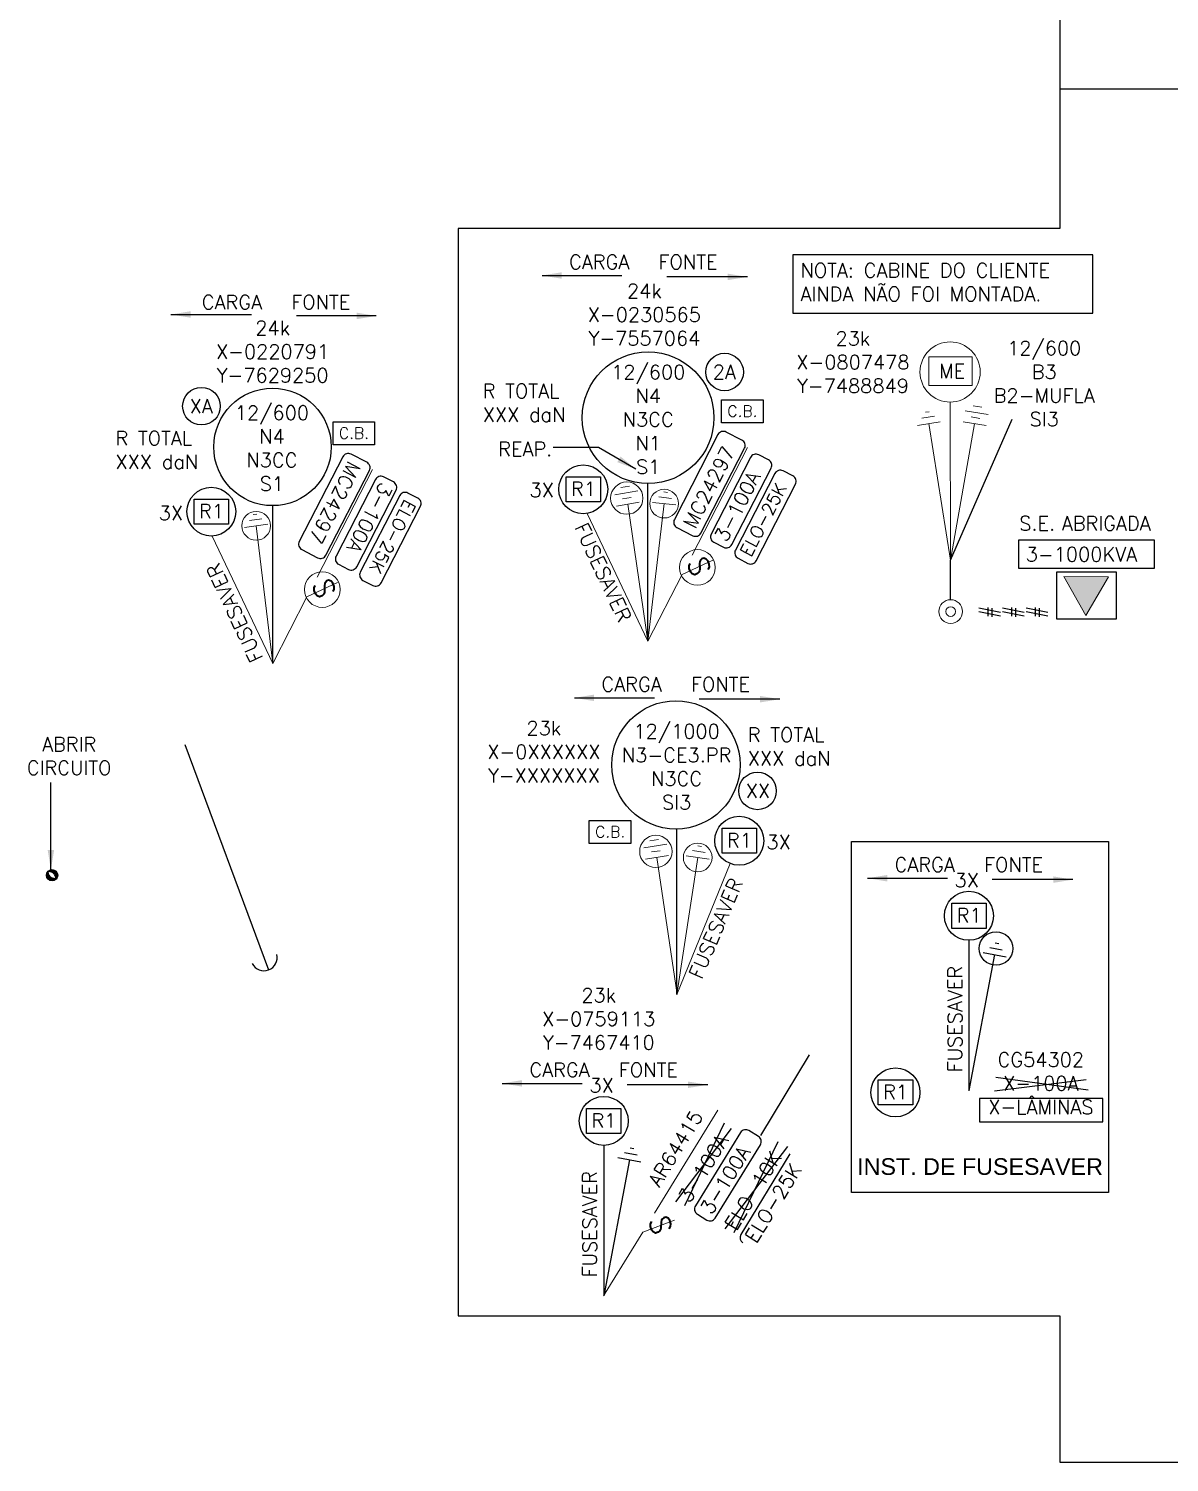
# Model space of a CAD drawing. Header units: millimetres. Extents: x 834033 to 836936, y 7531751 to 7534076.
# Drawn here: x 834337.4 to 834482, y 7533066.4 to 7533248.2 of the extents above; entities that cross this region are included whole.
import ezdxf
from ezdxf.enums import TextEntityAlignment as Align

# ---------------------------------------------------------------- set-up
doc = ezdxf.new("R2010")
doc.units = ezdxf.units.MM
for name, color, linetype in [('CARIMBO', 90, 'Continuous'), ('DESENHO', 2, 'Continuous'), ('MARCAÇÕES', 1, 'Continuous'), ('PRANCHA', 6, 'Continuous'), ('REDE-BT', 2, 'Continuous'), ('RUA', 1, 'Continuous'), ('ÁRVORE', 90, 'Continuous')]:
    doc.layers.add(name, color=color, linetype=linetype)
doc.layers.add('POSTE', color=3, linetype='Continuous', lineweight=13)
doc.layers.add('REDE BT', color=2, linetype='Continuous', lineweight=15)
doc.styles.add('REGUA60', font='ROMANS.SHX', dxfattribs={"height": 1.8})
doc.styles.add('ROMANS', font='ROMANS.shx', dxfattribs={"height": 1.8})
doc.styles.get("Standard").update_dxf_attribs({"font": 'arial.ttf'})
doc.dimstyles.new('ISO-25', dxfattribs={"dimtxt": 2.5, "dimasz": 2.5, "dimexe": 1.25, "dimexo": 0.625, "dimtad": 1, "dimtxsty": 'Standard', "dimcen": 2.5, "dimadec": 0, "dimazin": 0, "dimtfac": 1, "dimtmove": 0, "dimatfit": 3, "dimfxl": 1, "dimarcsym": 0})
doc.dimstyles.new('MEDIDA', dxfattribs={"dimtxt": 1.8, "dimasz": 2.5, "dimexe": 0.18, "dimexo": 0.0625, "dimgap": 0.5, "dimtad": 0, "dimdec": 0, "dimzin": 0, "dimdsep": 46, "dimtxsty": 'REGUA60', "dimcen": 0.09, "dimse1": 1, "dimse2": 1, "dimsd1": 1, "dimsd2": 1, "dimclrt": 2, "dimadec": 0, "dimazin": 0, "dimtfac": 1, "dimtdec": 0, "dimtofl": 0, "dimtmove": 0, "dimatfit": 3, "dimfxl": 1, "dimtolj": 1, "dimtzin": 0, "dimarcsym": 0})

# ---------------------------------------------------------------- blocks, each defined once
blk = doc.blocks.new('ATERRAMENTO_BT_PROJ')
for p, q in [((761.69, 1378.64), (762.16, 1378.64)), ((760.42, 1377.15), (763.37, 1377.15)), ((761.12, 1377.95), (762.72, 1377.95)), ((761.89, 1377.15), (761.89, 1359.6))]:
    blk.add_line(p, q)
blk.add_circle((761.92, 1377.95), 2.13)
blk = doc.blocks.new('ATERRAMENTO_TRAFO')
for p, q in [((924.19, 1689.16), (923.73, 1689.1)), ((925.65, 1688.01), (922.77, 1687.39)), ((924.87, 1688.62), (923.3, 1688.31)), ((927.7, 1670.48), (924.21, 1687.7))]:
    blk.add_line(p, q)
blk.add_circle((924.21, 1687.7), 1.82)
blk = doc.blocks.new('bloco13')
for p, q in [((3294.19, 1794.92), (3291.62, 1793.48)), ((3293.01, 1795.14), (3292.02, 1794.61)), ((3294.87, 1793.64), (3292.3, 1792.2)), ((3293.69, 1793.85), (3292.7, 1793.33)), ((3301.95, 1777.46), (3293.59, 1792.92))]:
    blk.add_line(p, q)
blk.add_circle((3293.2, 1793.59), 2.05)
blk = doc.blocks.new('*U688')
blk.add_line((0, 1.5), (0, 31.98))
blk.add_arc((0, 30.3), 1.68, 7.0019, 172.9981)
blk = doc.blocks.new('ABERTURA NOVA')
h = blk.add_hatch(color=256)
h.dxf.hatch_style = 1
edge = h.paths.add_edge_path()
edge.add_spline(control_points=[(0, 0.71), (0.12, 0.56), (0.31, 0.3), (0.3, -0.25), (0.11, -0.54), (0, -0.71)], knot_values=[0, 0, 0, 0, 0.570357, 0.9361, 1.564674, 1.564674, 1.564674, 1.564674], degree=3, periodic=0)
edge.add_arc((0, 0), 0.715, 270, 360)
edge.add_arc((0, 0), 0.715, 0, 90)
edge = h.paths.add_edge_path()
edge.add_arc((0, 0), 0.715, 180, 270)
edge.add_spline(control_points=[(0, -0.71), (-0.11, -0.54), (-0.3, -0.25), (-0.31, 0.3), (-0.12, 0.56), (0, 0.71)], knot_values=[0, 0, 0, 0, 0.628574, 0.994316, 1.564674, 1.564674, 1.564674, 1.564674], degree=3, periodic=0)
edge.add_arc((0, 0), 0.715, 90, 180)
blk.add_circle((0, 0), 0.715)
for points in [[(0, -0.71), (-0.28, -0.15), (-0.28, 0.22), (0, 0.71)], [(0, -0.71), (0.28, -0.15), (0.28, 0.22), (0, 0.71)]]:
    blk.add_spline(points, degree=3)
blk = doc.blocks.new('bloco24')
for p, q in [((3505.24, 1827.62), (3505.71, 1827.62)), ((3503.96, 1826.13), (3506.91, 1826.13)), ((3504.66, 1826.94), (3506.27, 1826.94)), ((3505.43, 1826.13), (3505.43, 1808.58))]:
    blk.add_line(p, q)
blk = doc.blocks.new('ASEGJ')
blk.add_line((0, 0), (0, 21))
blk.add_circle((-0.14, 29.12), 8.13)
at = {"layer": 'CARIMBO'}
blk.add_lwpolyline([(-11.12, 22.06), (-5.86, 22.06), (-5.86, 19.16), (-11.12, 19.16)], close=True, dxfattribs=at)
at = {"layer": 'REDE BT'}
blk.add_line((0, 0), (6.73, 16.63), dxfattribs=at)
at = {"layer": 'REDE-BT'}
blk.add_lwpolyline([(5.71, 21.09), (10.08, 21.09), (10.08, 17.92), (5.71, 17.92)], close=True, dxfattribs=at)
blk.add_circle((7.89, 19.5), 3.1, dxfattribs=at)
at = {"layer": 'ÁRVORE'}
blk.add_circle((10.21, 25.82), 2.38, dxfattribs=at)
at = {"layer": 'REDE BT', "rotation": 339.9384342420676}
for name, p in [('bloco13', (-3711.32, -536.95)), ('ATERRAMENTO_TRAFO', (-1444.44, -1250.89))]:
    blk.add_blockref(name, p, dxfattribs=at)
at = {"style": 'ROMANS'}
blk.add_text('3X', height=1.8, dxfattribs=at).set_placement((11.34, 18.43))
at = {"linetype": 'Continuous', "ltscale": 0.3, "char_height": 1.8, "attachment_point": 5, "style": 'ROMANS'}
for s, width, insert in [('CARGA   FONTE', 31.6294, (-0.16, 39.34, 0)), ('23k\\PX-0XXXXXX\\PY-XXXXXXX', 17.0937, (-16.88, 30.77, 0))]:
    blk.add_mtext_dynamic_manual_height_columns(s, width=width, gutter_width=12.5, heights=[0], dxfattribs=dict(at, insert=insert))
at = {"char_height": 1.8, "attachment_point": 1, "style": 'ROMANS'}
for s, width, insert in [('\\pxqc;12/1000\\PN3-CE3.PR\\PN3CC\\PSI3', 15.256, (-7.68, 34.27)), ('R TOTAL\\PXXX daN', 24.0212, (8.97, 33.84))]:
    blk.add_mtext_dynamic_manual_height_columns(s, width=width, gutter_width=9, heights=[0], dxfattribs=dict(at, insert=insert))
at = {"layer": 'DESENHO', "linetype": 'Continuous', "ltscale": 0.3, "insert": (-8.47, 20.63), "char_height": 1.44, "attachment_point": 5, "style": 'ROMANS'}
blk.add_mtext_dynamic_manual_height_columns('C.B.', width=2.6024, gutter_width=12.5, heights=[0], dxfattribs=at)
at = {"layer": 'REDE-BT', "insert": (7.91, 19.56), "char_height": 1.8, "width": 2.0279, "attachment_point": 5, "style": 'ROMANS'}
blk.add_mtext('R1', dxfattribs=at)
at = {"layer": 'ÁRVORE', "style": 'ROMANS'}
blk.add_text('FUSESAVER', height=1.8, rotation=67.0239, dxfattribs=at).set_placement((3.11, 1.84))
at = {"layer": 'ÁRVORE', "insert": (8.71, 26.73), "char_height": 1.8, "attachment_point": 1, "style": 'ROMANS'}
blk.add_mtext_dynamic_manual_height_columns('XX', width=3.3407, gutter_width=9, heights=[0], dxfattribs=at)
for points in [[(-13.01, 37.62), (-2.87, 37.62)], [(13.04, 37.45), (2.82, 37.45)]]:
    blk.add_leader(points, dimstyle='ISO-25', override={"dimgap": 0.625, "dimtad": 0, "dimfxlon": 1})
blk = doc.blocks.new('FUSESAVER')
blk.add_line((0, 0), (0, 20))
for points in [[(5.68, 13.39, 0.414214), (6.72, 13.72), (12.25, 24.47, 0.414214), (11.91, 25.51), (9.92, 26.53, 0.414214), (8.88, 26.2), (3.35, 15.45, 0.414214), (3.68, 14.42)], [(9.59, 11.92, 0.414214), (10.63, 12.25), (15.62, 21.96, 0.414214), (15.29, 23), (14.04, 23.64, 0.414214), (13, 23.31), (8.01, 13.6, 0.414214), (8.34, 12.56)], [(12.68, 9.88, 0.414214), (13.72, 10.21), (18.71, 19.92, 0.414214), (18.38, 20.96), (17.13, 21.6, 0.414214), (16.09, 21.27), (11.09, 11.56, 0.414214), (11.43, 10.52)]]:
    blk.add_lwpolyline(points, format="xyb", close=True)
blk.add_circle((0.02, 28.35), 8.35)
at = {"layer": 'CARIMBO'}
blk.add_lwpolyline([(9.33, 30.62), (14.59, 30.62), (14.59, 27.71), (9.33, 27.71)], close=True, dxfattribs=at)
at = {"layer": 'REDE BT'}
for p, q in [((5.61, 10.93), (12.63, 24.58)), ((0, 0), (-7.72, 16.21)), ((4.33, 8.45), (8.21, 10.27)), ((0, 0), (4.33, 8.45))]:
    blk.add_line(p, q, dxfattribs=at)
blk.add_circle((6.27, 9.36), 2.26, dxfattribs=at)
at = {"layer": 'REDE-BT'}
blk.add_lwpolyline([(-10.38, 20.86), (-6.02, 20.86), (-6.02, 17.69), (-10.38, 17.69)], close=True, dxfattribs=at)
blk.add_circle((-8.2, 19.27), 3.1, dxfattribs=at)
at = {"layer": 'ÁRVORE'}
blk.add_circle((9.72, 34.14), 2.38, dxfattribs=at)
at = {"layer": 'REDE BT'}
for name, p, rotation in [('bloco13', (-3711.32, -536.95), 339.9384342420676), ('ATERRAMENTO_TRAFO', (-1402.35, -1297.9), 341.8304985648919)]:
    blk.add_blockref(name, p, dxfattribs=dict(at, rotation=rotation))
at = {"style": 'ROMANS'}
for s, height, p in [('MC24297', 1.8, (5.97, 14.15)), ('3-100A', 1.8, (9.96, 12.44)), ('ELO-25K', 1.62, (13.05, 10.6))]:
    blk.add_text(s, height=height, rotation=62.7718, dxfattribs=at).set_placement(p)
blk.add_text('3X', height=1.8, dxfattribs=at).set_placement((-15.01, 18.29))
at = {"linetype": 'Continuous', "ltscale": 0.3, "char_height": 1.8, "attachment_point": 5, "style": 'ROMANS'}
for s, width, insert in [('CARGA   FONTE', 31.6294, (-0.59, 48.1, 0)), ('24k\\PX-0230565\\PY-7557064', 17.0937, (-0.46, 41.42, 0))]:
    blk.add_mtext_dynamic_manual_height_columns(s, width=width, gutter_width=12.5, heights=[0], dxfattribs=dict(at, insert=insert))
at = {"char_height": 1.8, "attachment_point": 1, "style": 'ROMANS'}
for s, width, insert in [('\\pxqc;12/600\\PN4\\PN3CC\\PN1\\PS1', 7.3927, (-3.66, 35.02)), ('R TOTAL\\PXXX daN', 24.0212, (-20.95, 32.64)), ('REAP.', 6.8949, (-18.99, 25.27))]:
    blk.add_mtext_dynamic_manual_height_columns(s, width=width, gutter_width=9, heights=[0], dxfattribs=dict(at, insert=insert))
at = {"layer": 'DESENHO', "linetype": 'Continuous', "ltscale": 0.3, "insert": (11.98, 29.18), "char_height": 1.44, "attachment_point": 5, "style": 'ROMANS'}
blk.add_mtext_dynamic_manual_height_columns('C.B.', width=2.6024, gutter_width=12.5, heights=[0], dxfattribs=at)
at = {"layer": 'REDE BT', "style": 'REGUA60'}
blk.add_text('S', height=2.57, rotation=291.5529, dxfattribs=at).set_placement((5.31, 9.02), align=Align.CENTER)
at = {"layer": 'REDE-BT', "insert": (-8.18, 19.33), "char_height": 1.8, "width": 2.0279, "attachment_point": 5, "style": 'ROMANS'}
blk.add_mtext('R1', dxfattribs=at)
at = {"layer": 'ÁRVORE', "style": 'ROMANS'}
blk.add_text('FUSESAVER', height=1.8, rotation=294.9572, dxfattribs=at).set_placement((-9.36, 14.47))
at = {"layer": 'ÁRVORE', "insert": (8.22, 35.05), "char_height": 1.8, "attachment_point": 1, "style": 'ROMANS'}
blk.add_mtext_dynamic_manual_height_columns('2A', width=3.3407, gutter_width=9, heights=[0], dxfattribs=at)
for points in [[(-13.43, 46.38), (-3.3, 46.38)], [(12.61, 46.2), (2.39, 46.2)], [(-1.52, 21.81), (-6.27, 24.58), (-12.02, 24.58)]]:
    blk.add_leader(points, dimstyle='ISO-25', override={"dimgap": 0.625, "dimtad": 0, "dimfxlon": 1})
blk = doc.blocks.new('DSERFG')
blk.add_line((0, 0), (0, 20))
for points in [[(5.68, 13.39, 0.414214), (6.72, 13.72), (12.25, 24.47, 0.414214), (11.91, 25.51), (9.92, 26.53, 0.414214), (8.88, 26.2), (3.35, 15.45, 0.414214), (3.68, 14.42)], [(9.59, 11.92, 0.414214), (10.63, 12.25), (15.62, 21.96, 0.414214), (15.29, 23), (14.04, 23.64, 0.414214), (13, 23.31), (8.01, 13.6, 0.414214), (8.34, 12.56)], [(12.68, 9.88, 0.414214), (13.72, 10.21), (18.71, 19.92, 0.414214), (18.38, 20.96), (17.13, 21.6, 0.414214), (16.09, 21.27), (11.09, 11.56, 0.414214), (11.43, 10.52)]]:
    blk.add_lwpolyline(points, format="xyb", close=True)
blk.add_circle((-0.04, 27.45), 7.45)
at = {"layer": 'CARIMBO'}
blk.add_lwpolyline([(7.64, 30.63), (12.9, 30.63), (12.9, 27.72), (7.64, 27.72)], close=True, dxfattribs=at)
at = {"layer": 'REDE BT'}
for p, q in [((5.61, 10.93), (12.63, 24.58)), ((0, 0), (-7.68, 16.14)), ((4.33, 8.45), (8.21, 10.27)), ((0, 0), (4.33, 8.45))]:
    blk.add_line(p, q, dxfattribs=at)
blk.add_circle((6.27, 9.36), 2.26, dxfattribs=at)
at = {"layer": 'REDE-BT'}
blk.add_lwpolyline([(-9.98, 20.83), (-5.62, 20.83), (-5.62, 17.65), (-9.98, 17.65)], close=True, dxfattribs=at)
blk.add_circle((-7.8, 19.24), 3.1, dxfattribs=at)
at = {"layer": 'ÁRVORE'}
blk.add_circle((-9.05, 32.61), 2.38, dxfattribs=at)
at = {"layer": 'REDE BT', "rotation": 355.4429666094196}
blk.add_blockref('ATERRAMENTO_TRAFO', (-1057.49, -1591.49), dxfattribs=at)
at = {"style": 'ROMANS'}
for s, height, p in [('MC24297', 1.8, (9.62, 25.77)), ('3-100A', 1.8, (13.67, 23.12)), ('ELO-25K', 1.62, (16.75, 20.88))]:
    blk.add_text(s, height=height, rotation=242.7718, dxfattribs=at).set_placement(p)
blk.add_text('3X', height=1.8, dxfattribs=at).set_placement((-14.46, 18.16))
at = {"linetype": 'Continuous', "ltscale": 0.3, "char_height": 1.8, "attachment_point": 5, "style": 'ROMANS'}
for s, width, insert in [('CARGA   FONTE', 31.6294, (0.41, 45.81, 0)), ('24k\\PX-0220791\\PY-7629250', 17.0937, (-0.03, 39.53, 0))]:
    blk.add_mtext_dynamic_manual_height_columns(s, width=width, gutter_width=12.5, heights=[0], dxfattribs=dict(at, insert=insert))
at = {"char_height": 1.8, "attachment_point": 1, "style": 'ROMANS'}
for s, width, insert in [('\\pxqc;12/600\\PN4\\PN3CC\\PS1', 7.3927, (-3.81, 32.68)), ('R TOTAL\\PXXX daN', 24.0212, (-19.95, 29.46))]:
    blk.add_mtext_dynamic_manual_height_columns(s, width=width, gutter_width=9, heights=[0], dxfattribs=dict(at, insert=insert))
at = {"layer": 'DESENHO', "linetype": 'Continuous', "ltscale": 0.3, "insert": (10.29, 29.2), "char_height": 1.44, "attachment_point": 5, "style": 'ROMANS'}
blk.add_mtext_dynamic_manual_height_columns('C.B.', width=2.6024, gutter_width=12.5, heights=[0], dxfattribs=at)
at = {"layer": 'REDE BT', "style": 'REGUA60'}
blk.add_text('S', height=2.57, rotation=291.5529, dxfattribs=at).set_placement((5.31, 9.02), align=Align.CENTER)
at = {"layer": 'REDE-BT', "insert": (-7.78, 19.3), "char_height": 1.8, "width": 2.0279, "attachment_point": 5, "style": 'ROMANS'}
blk.add_mtext('R1', dxfattribs=at)
at = {"layer": 'ÁRVORE', "style": 'ROMANS'}
blk.add_text('FUSESAVER', height=1.8, rotation=114.9572, dxfattribs=at).set_placement((-1.16, 0.67))
at = {"layer": 'ÁRVORE', "insert": (-10.55, 33.52), "char_height": 1.8, "attachment_point": 1, "style": 'ROMANS'}
blk.add_mtext_dynamic_manual_height_columns('XA', width=3.3407, gutter_width=9, heights=[0], dxfattribs=at)
for points in [[(-12.92, 44.24), (-2.7, 44.24)], [(13.12, 44.06), (2.99, 44.06)]]:
    blk.add_leader(points, dimstyle='ISO-25', override={"dimgap": 0.625, "dimtad": 0, "dimfxlon": 1})

msp = doc.modelspace()

# ---------------------------------------------------------------- hatches: boundary and pattern name
h = msp.add_hatch(color=256)
h.dxf.hatch_style = 1
h.paths.add_polyline_path([(834474.324, 7533178.708), (834468.662, 7533178.718), (834471.484, 7533173.809)])

# ---------------------------------------------------------------- linework, layer by layer
for p, q in [((834468.174, 7533240.58), (834876.602, 7533240.58)), ((834454.327, 7533180.79), (834462.123, 7533198.69)), ((834454.327, 7533175.789), (834454.327, 7533180.789)), ((834430.251, 7533107.856), (834436.435, 7533118.063)), ((834412.992, 7533105.7), (834414.57, 7533105.402)), ((834413.686, 7533106.269), (834414.146, 7533106.183)), ((834433.925, 7533105.511), (834427.741, 7533095.304)), ((834413.602, 7533104.768), (834410.346, 7533087.52)), ((834412.154, 7533105.042), (834415.057, 7533104.494))]:
    msp.add_line(p, q)
for points in [[(834468.174, 7533084.986), (834468.174, 7533066.409), (835446.483, 7533066.409), (835446.483, 7533769.359), (834468.174, 7533769.359), (834468.174, 7533222.864)], [(834468.174, 7533222.864), (834391.898, 7533222.864), (834391.898, 7533084.986), (834468.174, 7533084.986)]]:
    msp.add_lwpolyline(points)
for points in [[(834480.184, 7533183.336), (834462.91, 7533183.336), (834462.91, 7533179.771), (834480.184, 7533179.771)], [(834475.338, 7533179.296), (834467.756, 7533179.296), (834467.756, 7533173.359), (834475.338, 7533173.359)], [(834474.335, 7533100.615), (834441.776, 7533100.615), (834441.776, 7533145.136), (834474.335, 7533145.136)], [(834473.605, 7533112.535), (834457.984, 7533112.535), (834457.984, 7533109.579), (834473.605, 7533109.579)]]:
    msp.add_lwpolyline(points, close=True)
msp.add_lwpolyline([(834423.413, 7533097.135, 0.4142136), (834424.475, 7533097.386), (834430.208, 7533106.673, 0.4142136), (834429.956, 7533107.735), (834428.76, 7533108.474, 0.4142136), (834427.698, 7533108.222), (834421.965, 7533098.936, 0.4142136), (834422.216, 7533097.874)], format="xyb", close=True)
msp.add_arc((834428.398, 7533094.898), 0.771, 148.31158, 238.31158)
at = {"layer": 'MARCAÇÕES'}
for p, q in [((834419.476, 7533099.446), (834426.555, 7533108.718)), ((834425.61, 7533109.414), (834420.574, 7533098.921)), ((834432.426, 7533107.05), (834426.844, 7533095.499)), ((834425.747, 7533096.024), (834433.7, 7533106.441))]:
    msp.add_line(p, q, dxfattribs=at)
at = {"layer": 'POSTE', "linetype": 'ByBlock'}
for radius in [1.5, 0.615]:
    msp.add_circle((834454.327, 7533174.289), radius, dxfattribs=at)
at = {"layer": 'PRANCHA'}
msp.add_lwpolyline([(834472.365, 7533219.518), (834434.308, 7533219.518), (834434.308, 7533212.138), (834472.365, 7533212.138)], close=True, dxfattribs=at)
at = {"layer": 'REDE BT'}
for p, q in [((834454.327, 7533180.789), (834454.268, 7533200.847)), ((834459.079, 7533199.291), (834456.169, 7533199.76)), ((834458.29, 7533200.191), (834457.186, 7533200.395)), ((834454.327, 7533180.789), (834457.36, 7533198.096)), ((834458.815, 7533197.862), (834455.906, 7533198.331)), ((834458.027, 7533198.762), (834456.923, 7533198.966)), ((834468.662, 7533178.718), (834474.324, 7533178.708)), ((834468.662, 7533178.718), (834471.484, 7533173.809)), ((834471.484, 7533173.809), (834474.324, 7533178.708)), ((834416.77, 7533097.986), (834424.834, 7533111.049)), ((834415.305, 7533095.61), (834419.319, 7533097.128)), ((834410.33, 7533087.526), (834415.305, 7533095.61))]:
    msp.add_line(p, q, dxfattribs=at)
msp.add_lwpolyline([(834457.046, 7533206.606), (834451.55, 7533206.606), (834451.55, 7533202.966), (834457.046, 7533202.966)], close=True, dxfattribs=at)
msp.add_circle((834454.257, 7533204.662), 3.815, dxfattribs=at)
at = {"layer": 'REDE-BT'}
for points in [[(834454.463, 7533137.298), (834458.823, 7533137.298), (834458.823, 7533134.12), (834454.463, 7533134.12)], [(834445.153, 7533114.903), (834449.514, 7533114.903), (834449.514, 7533111.726), (834445.153, 7533111.726)], [(834408.166, 7533111.284), (834412.527, 7533111.284), (834412.527, 7533108.107), (834408.166, 7533108.107)]]:
    msp.add_lwpolyline(points, close=True, dxfattribs=at)
for points in [[(834456.643, 7533132.605), (834456.643, 7533113.534)], [(834410.346, 7533106.592), (834410.346, 7533087.521)]]:
    msp.add_lwpolyline(points, dxfattribs=at)
for centre in [(834456.643, 7533135.709), (834447.334, 7533113.314), (834410.346, 7533109.696)]:
    msp.add_circle(centre, 3.104, dxfattribs=at)
at = {"layer": 'RUA'}
for p, q in [((834459.887, 7533113.508), (834471.525, 7533114.937)), ((834460.064, 7533115.26), (834471.756, 7533113.644))]:
    msp.add_line(p, q, dxfattribs=at)

# ---------------------------------------------------------------- block references
for name, p in [('FUSESAVER', (834415.953, 7533170.521)), ('DSERFG', (834368.398, 7533167.717)), ('ASEGJ', (834419.636, 7533125.726))]:
    msp.add_blockref(name, p)
for name, p, rotation in [('*U688', (834356.714, 7533158.829), 200.4004899501772), ('ABERTURA NOVA', (834340.42, 7533140.85), 46.23601378439931)]:
    msp.add_blockref(name, p, dxfattribs=dict(rotation=rotation))
at = {"layer": 'REDE BT', "rotation": 9.067766947342916}
msp.add_blockref('bloco24', (831277.739, 7530842.346), dxfattribs=at)
at = {"layer": 'REDE-BT', "rotation": 349.310167250681}
msp.add_blockref('ATERRAMENTO_BT_PROJ', (833455.781, 7531918.856), dxfattribs=at)

# ---------------------------------------------------------------- texts
at = {"style": 'ROMANS'}
for p in [(834454.823, 7533139.326), (834408.526, 7533113.313)]:
    msp.add_text('3X', height=1.8, dxfattribs=at).set_placement(p)
for s, p in [('AR64415', (834417.385, 7533101.171)), ('3-100A', (834421.232, 7533099.156)), ('3-100A', (834424.021, 7533097.674)), ('ELO-10K', (834427.128, 7533095.653)), ('ELO-25K', (834429.681, 7533094.078))]:
    msp.add_text(s, height=1.8, rotation=58.31158, dxfattribs=at).set_placement(p)
msp.add_text('INST. DE FUSESAVER', height=2.11264).set_placement((834442.476, 7533102.858, 0))
at = {"linetype": 'Continuous', "ltscale": 0.3, "char_height": 1.8, "attachment_point": 5, "style": 'ROMANS'}
for s, width, insert in [('23k\\PX-0807478\\PY-7488849', 17.09372, (834441.932, 7533205.906, 0)), ('CARGA   FONTE', 31.62944, (834456.632, 7533142.19, 0)), ('23k\\PX-0759113\\PY-7467410', 17.09372, (834409.714, 7533122.636, 0)), ('CARGA   FONTE', 31.62944, (834410.335, 7533116.177, 0))]:
    msp.add_mtext_dynamic_manual_height_columns(s, width=width, gutter_width=12.5, heights=[0], dxfattribs=dict(at, insert=insert))
at = {"char_height": 1.8, "attachment_point": 1, "style": 'ROMANS'}
for s, width, insert in [('\\pxqc;12/600\\PB3\\PB2-MUFLA\\PSI3', 29.06758, (834451.653, 7533208.589)), ('3-1000KVA', 25.68497, (834463.846, 7533182.444)), ('\\pxqc;CG54302\\PX-100A\\PX-LÂMINAS', 10.07377, (834460.721, 7533118.37))]:
    msp.add_mtext_dynamic_manual_height_columns(s, width=width, gutter_width=9, heights=[0], dxfattribs=dict(at, insert=insert))
at = {"insert": (834466.32, 7533175.014), "char_height": 1.8, "attachment_point": 1, "rotation": 270, "style": 'ROMANS'}
msp.add_mtext_dynamic_manual_height_columns('#\\P#\\P#', width=6.67106, gutter_width=9, heights=[0], dxfattribs=at)
at = {"linetype": 'Continuous', "ltscale": 0.3, "insert": (834342.578, 7533155.964), "char_height": 1.8, "width": 9.90219, "attachment_point": 5, "style": 'ROMANS'}
msp.add_mtext('ABRIR CIRCUITO', dxfattribs=at)
at = {"layer": 'CARIMBO', "insert": (834435.283, 7533218.459), "char_height": 1.8, "attachment_point": 1, "style": 'ROMANS'}
msp.add_mtext_dynamic_manual_height_columns('NOTA: CABINE DO CLIENTE AINDA NÃO FOI MONTADA.', width=37.6509, gutter_width=9, heights=[0], dxfattribs=at)
at = {"layer": 'REDE BT', "style": 'REGUA60'}
msp.add_text('S', height=2.569, rotation=287.09268, dxfattribs=at).set_placement((834416.324, 7533096.106), align=Align.CENTER)
at = {"layer": 'REDE BT', "insert": (834452.847, 7533205.681), "char_height": 1.8, "attachment_point": 1, "style": 'ROMANS'}
msp.add_mtext_dynamic_manual_height_columns('ME', width=9.9411, gutter_width=9, heights=[0], dxfattribs=at)
at = {"layer": 'REDE-BT', "char_height": 1.8, "width": 2.02786, "attachment_point": 5, "style": 'ROMANS'}
for insert in [(834456.663, 7533135.762), (834447.354, 7533113.368), (834410.366, 7533109.749)]:
    msp.add_mtext('R1', dxfattribs=dict(at, insert=insert))
at = {"layer": 'ÁRVORE', "style": 'ROMANS'}
for p in [(834455.77, 7533115.882), (834409.473, 7533089.869)]:
    msp.add_text('FUSESAVER', height=1.8, rotation=90, dxfattribs=at).set_placement(p)
at = {"layer": 'ÁRVORE', "insert": (834461.219, 7533186.366), "char_height": 1.8, "attachment_point": 1, "style": 'ROMANS'}
msp.add_mtext_dynamic_manual_height_columns('\\pxi-3,l4,t4;S.E.^IABRIGADA', width=21.26616, gutter_width=9, heights=[0], dxfattribs=at)

# ---------------------------------------------------------------- leaders
for points, dimstyle, override in [([(834340.266, 7533141.548), (834340.266, 7533152.622)], 'MEDIDA', {"dimgap": 0.5, "dimtad": 0}), ([(834443.785, 7533140.474), (834453.918, 7533140.474)], 'ISO-25', {"dimgap": 0.625, "dimtad": 0, "dimfxlon": 1}), ([(834469.829, 7533140.296), (834459.607, 7533140.296)], 'ISO-25', {"dimgap": 0.625, "dimtad": 0, "dimfxlon": 1}), ([(834397.488, 7533114.46), (834407.621, 7533114.46)], 'ISO-25', {"dimgap": 0.625, "dimtad": 0, "dimfxlon": 1}), ([(834423.532, 7533114.283), (834413.31, 7533114.283)], 'ISO-25', {"dimgap": 0.625, "dimtad": 0, "dimfxlon": 1})]:
    msp.add_leader(points, dimstyle=dimstyle, override=override)

doc.saveas('drawing.dxf')
